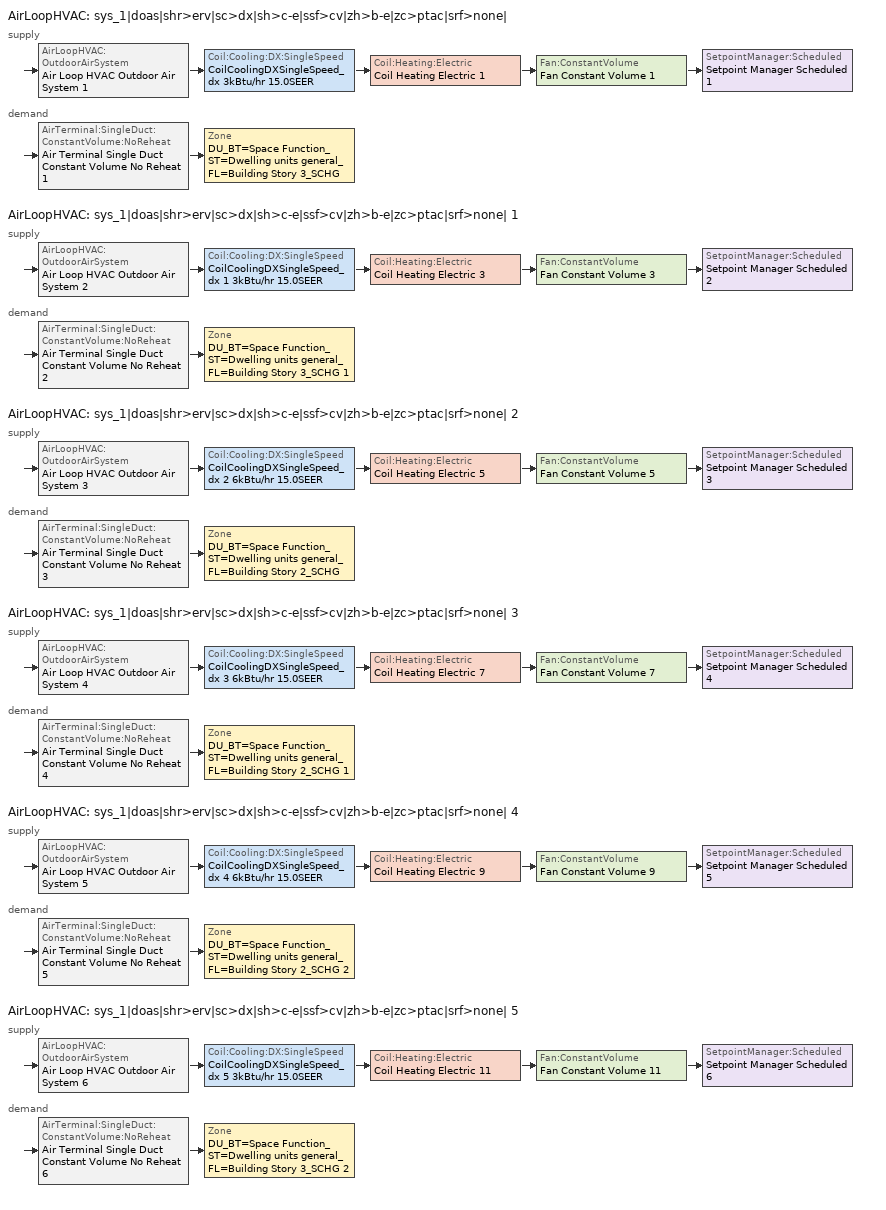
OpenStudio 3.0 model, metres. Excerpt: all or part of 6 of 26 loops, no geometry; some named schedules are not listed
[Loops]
AirLoopHVAC 'sys_1|doas|shr>erv|sc>dx|sh>c-e|ssf>cv|zh>b-e|zc>ptac|srf>none|'
 supply: AirLoopHVAC:OutdoorAirSystem 'Air Loop HVAC Outdoor Air System 1' > Coil:Cooling:DX:SingleSpeed 'CoilCoolingDXSingleSpeed_dx 3kBtu/hr 15.0SEER' > Coil:Heating:Electric 'Coil Heating Electric 1' > Fan:ConstantVolume 'Fan Constant Volume 1' > SetpointManager:Scheduled 'Setpoint Manager Scheduled 1'
 demand: AirTerminal:SingleDuct:ConstantVolume:NoReheat 'Air Terminal Single Duct Constant Volume No Reheat 1' > Zone 'DU_BT=Space Function_ST=Dwelling units general_FL=Building Story 3_SCHG'
AirLoopHVAC 'sys_1|doas|shr>erv|sc>dx|sh>c-e|ssf>cv|zh>b-e|zc>ptac|srf>none| 1'
 supply: AirLoopHVAC:OutdoorAirSystem 'Air Loop HVAC Outdoor Air System 2' > Coil:Cooling:DX:SingleSpeed 'CoilCoolingDXSingleSpeed_dx 1 3kBtu/hr 15.0SEER' > Coil:Heating:Electric 'Coil Heating Electric 3' > Fan:ConstantVolume 'Fan Constant Volume 3' > SetpointManager:Scheduled 'Setpoint Manager Scheduled 2'
 demand: AirTerminal:SingleDuct:ConstantVolume:NoReheat 'Air Terminal Single Duct Constant Volume No Reheat 2' > Zone 'DU_BT=Space Function_ST=Dwelling units general_FL=Building Story 3_SCHG 1'
AirLoopHVAC 'sys_1|doas|shr>erv|sc>dx|sh>c-e|ssf>cv|zh>b-e|zc>ptac|srf>none| 2'
 supply: AirLoopHVAC:OutdoorAirSystem 'Air Loop HVAC Outdoor Air System 3' > Coil:Cooling:DX:SingleSpeed 'CoilCoolingDXSingleSpeed_dx 2 6kBtu/hr 15.0SEER' > Coil:Heating:Electric 'Coil Heating Electric 5' > Fan:ConstantVolume 'Fan Constant Volume 5' > SetpointManager:Scheduled 'Setpoint Manager Scheduled 3'
 demand: AirTerminal:SingleDuct:ConstantVolume:NoReheat 'Air Terminal Single Duct Constant Volume No Reheat 3' > Zone 'DU_BT=Space Function_ST=Dwelling units general_FL=Building Story 2_SCHG'
AirLoopHVAC 'sys_1|doas|shr>erv|sc>dx|sh>c-e|ssf>cv|zh>b-e|zc>ptac|srf>none| 3'
 supply: AirLoopHVAC:OutdoorAirSystem 'Air Loop HVAC Outdoor Air System 4' > Coil:Cooling:DX:SingleSpeed 'CoilCoolingDXSingleSpeed_dx 3 6kBtu/hr 15.0SEER' > Coil:Heating:Electric 'Coil Heating Electric 7' > Fan:ConstantVolume 'Fan Constant Volume 7' > SetpointManager:Scheduled 'Setpoint Manager Scheduled 4'
 demand: AirTerminal:SingleDuct:ConstantVolume:NoReheat 'Air Terminal Single Duct Constant Volume No Reheat 4' > Zone 'DU_BT=Space Function_ST=Dwelling units general_FL=Building Story 2_SCHG 1'
AirLoopHVAC 'sys_1|doas|shr>erv|sc>dx|sh>c-e|ssf>cv|zh>b-e|zc>ptac|srf>none| 4'
 supply: AirLoopHVAC:OutdoorAirSystem 'Air Loop HVAC Outdoor Air System 5' > Coil:Cooling:DX:SingleSpeed 'CoilCoolingDXSingleSpeed_dx 4 6kBtu/hr 15.0SEER' > Coil:Heating:Electric 'Coil Heating Electric 9' > Fan:ConstantVolume 'Fan Constant Volume 9' > SetpointManager:Scheduled 'Setpoint Manager Scheduled 5'
 demand: AirTerminal:SingleDuct:ConstantVolume:NoReheat 'Air Terminal Single Duct Constant Volume No Reheat 5' > Zone 'DU_BT=Space Function_ST=Dwelling units general_FL=Building Story 2_SCHG 2'
AirLoopHVAC 'sys_1|doas|shr>erv|sc>dx|sh>c-e|ssf>cv|zh>b-e|zc>ptac|srf>none| 5'
 supply: AirLoopHVAC:OutdoorAirSystem 'Air Loop HVAC Outdoor Air System 6' > Coil:Cooling:DX:SingleSpeed 'CoilCoolingDXSingleSpeed_dx 5 3kBtu/hr 15.0SEER' > Coil:Heating:Electric 'Coil Heating Electric 11' > Fan:ConstantVolume 'Fan Constant Volume 11' > SetpointManager:Scheduled 'Setpoint Manager Scheduled 6'
 demand: AirTerminal:SingleDuct:ConstantVolume:NoReheat 'Air Terminal Single Duct Constant Volume No Reheat 6' > Zone 'DU_BT=Space Function_ST=Dwelling units general_FL=Building Story 3_SCHG 2'
[Sizing:Zone] Zone Cooling Design Supply Air Temperature Input Method=SupplyAirTemperature; Zone Cooling Design Supply Air Temperature {C}=13; Zone Cooling Design Supply Air Temperature Difference {deltaC}=11.11; Zone Heating Design Supply Air Temperature Input Method=SupplyAirTemperature; Zone Heating Design Supply Air Temperature {C}=43; Zone Heating Design Supply Air Temperature Difference {deltaC}=11.11; Zone Cooling Design Supply Air Humidity Ratio {kg-H2O/kg-air}=0.0085; Zone Heating Design Supply Air Humidity Ratio {kg-H2O/kg-air}=0.008; Zone Heating Sizing Factor=1.3; Zone Cooling Sizing Factor=1.1; Cooling Design Air Flow Method=DesignDay; Heating Design Air Flow Method=DesignDay; Account for Dedicated Outdoor Air System=No; Dedicated Outdoor Air System Control Strategy=NeutralSupplyAir; Dedicated Outdoor Air Low Setpoint Temperature for Design {C}=autosize; Dedicated Outdoor Air High Setpoint Temperature for Design {C}=autosize
DU_BT=Space Function_ST=Dwelling units general_FL=Building Story 3_SCHG; DU_BT=Space Function_ST=Dwelling units general_FL=Building Story 3_SCHG 1; DU_BT=Space Function_ST=Dwelling units general_FL=Building Story 2_SCHG; DU_BT=Space Function_ST=Dwelling units general_FL=Building Story 2_SCHG 1; DU_BT=Space Function_ST=Dwelling units general_FL=Building Story 2_SCHG 2; DU_BT=Space Function_ST=Dwelling units general_FL=Building Story 3_SCHG 2
[Zone equipment]
DU_BT=Space Function_ST=Dwelling units general_FL=Building Story 3_SCHG: DU_BT=Space Function_ST=Dwelling units general_FL=Building Story 3_SCHG PTAC, Zone HVAC Baseboard Convective Electric 1, Air Terminal Single Duct Constant Volume No Reheat 1
DU_BT=Space Function_ST=Dwelling units general_FL=Building Story 3_SCHG 1: DU_BT=Space Function_ST=Dwelling units general_FL=Building Story 3_SCHG 1 PTAC, Zone HVAC Baseboard Convective Electric 2, Air Terminal Single Duct Constant Volume No Reheat 2
DU_BT=Space Function_ST=Dwelling units general_FL=Building Story 2_SCHG: DU_BT=Space Function_ST=Dwelling units general_FL=Building Story 2_SCHG PTAC, Zone HVAC Baseboard Convective Electric 3, Air Terminal Single Duct Constant Volume No Reheat 3
DU_BT=Space Function_ST=Dwelling units general_FL=Building Story 2_SCHG 1: DU_BT=Space Function_ST=Dwelling units general_FL=Building Story 2_SCHG 1 PTAC, Zone HVAC Baseboard Convective Electric 4, Air Terminal Single Duct Constant Volume No Reheat 4
DU_BT=Space Function_ST=Dwelling units general_FL=Building Story 2_SCHG 2: DU_BT=Space Function_ST=Dwelling units general_FL=Building Story 2_SCHG 2 PTAC, Zone HVAC Baseboard Convective Electric 5, Air Terminal Single Duct Constant Volume No Reheat 5
DU_BT=Space Function_ST=Dwelling units general_FL=Building Story 3_SCHG 2: DU_BT=Space Function_ST=Dwelling units general_FL=Building Story 3_SCHG 2 PTAC, Zone HVAC Baseboard Convective Electric 6, Air Terminal Single Duct Constant Volume No Reheat 6
[AirLoopHVAC] Design Supply Air Flow Rate {m3/s}=AutoSize
Name | Availability Schedule
sys_1|doas|shr>erv|sc>dx|sh>c-e|ssf>cv|zh>b-e|zc>ptac|srf>none| | sys_1|doas|shr>none|sc>dx|sh>c-e|ssf>cv|zh>b-e|zc>ptac|srf>none| Occ Sch
sys_1|doas|shr>erv|sc>dx|sh>c-e|ssf>cv|zh>b-e|zc>ptac|srf>none| 1 | sys_1|doas|shr>none|sc>dx|sh>c-e|ssf>cv|zh>b-e|zc>ptac|srf>none| 1 Occ Sch
sys_1|doas|shr>erv|sc>dx|sh>c-e|ssf>cv|zh>b-e|zc>ptac|srf>none| 2 | sys_1|doas|shr>none|sc>dx|sh>c-e|ssf>cv|zh>b-e|zc>ptac|srf>none| 2 Occ Sch
sys_1|doas|shr>erv|sc>dx|sh>c-e|ssf>cv|zh>b-e|zc>ptac|srf>none| 3 | sys_1|doas|shr>none|sc>dx|sh>c-e|ssf>cv|zh>b-e|zc>ptac|srf>none| 3 Occ Sch
sys_1|doas|shr>erv|sc>dx|sh>c-e|ssf>cv|zh>b-e|zc>ptac|srf>none| 4 | sys_1|doas|shr>none|sc>dx|sh>c-e|ssf>cv|zh>b-e|zc>ptac|srf>none| 4 Occ Sch
sys_1|doas|shr>erv|sc>dx|sh>c-e|ssf>cv|zh>b-e|zc>ptac|srf>none| 5 | sys_1|doas|shr>none|sc>dx|sh>c-e|ssf>cv|zh>b-e|zc>ptac|srf>none| 5 Occ Sch
[Sizing:System] Type of Load to Size On=VentilationRequirement; Design Outdoor Air Flow Rate {m3/s}=Autosize; Central Heating Maximum System Air Flow Ratio=1; Preheat Design Temperature {C}=7; Preheat Design Humidity Ratio {kg-H2O/kg-Air}=0.008; Precool Design Temperature {C}=13; Precool Design Humidity Ratio {kg-H2O/kg-Air}=0.008; Central Cooling Design Supply Air Temperature {C}=13; Central Heating Design Supply Air Temperature {C}=43; Sizing Option=NonCoincident; 100% Outdoor Air in Cooling=Yes; 100% Outdoor Air in Heating=Yes; Central Cooling Design Supply Air Humidity Ratio {kg-H2O/kg-Air}=0.0085; Central Heating Design Supply Air Humidity Ratio {kg-H2O/kg-Air}=0.008; Cooling Design Air Flow Method=DesignDay; Cooling Design Air Flow Rate {m3/s}=0; Heating Design Air Flow Method=DesignDay; Heating Design Air Flow Rate {m3/s}=0; System Outdoor Air Method=ZoneSum; Zone Maximum Outdoor Air Fraction=1; Cooling Supply Air Flow Rate Per Floor Area {m3/s-m2}=0.00996765; Cooling Fraction of Autosized Cooling Supply Air Flow Rate=1; Cooling Supply Air Flow Rate Per Unit Cooling Capacity {m3/s-W}=3.94755e-05; Heating Supply Air Flow Rate Per Floor Area {m3/s-m2}=0.00996765; Heating Fraction of Autosized Heating Supply Air Flow Rate=1; Heating Fraction of Autosized Cooling Supply Air Flow Rate=1; Heating Supply Air Flow Rate Per Unit Heating Capacity {m3/s-W}=3.15882e-05; Cooling Design Capacity Method=CoolingDesignCapacity; Cooling Design Capacity {W}=autosize; Cooling Design Capacity Per Floor Area {W/m2}=234.7; Fraction of Autosized Cooling Design Capacity=1; Heating Design Capacity Method=HeatingDesignCapacity; Heating Design Capacity {W}=autosize; Heating Design Capacity Per Floor Area {W/m2}=157; Fraction of Autosized Heating Design Capacity=1; Central Cooling Capacity Control Method=OnOff
sys_1|doas|shr>erv|sc>dx|sh>c-e|ssf>cv|zh>b-e|zc>ptac|srf>none|; sys_1|doas|shr>erv|sc>dx|sh>c-e|ssf>cv|zh>b-e|zc>ptac|srf>none| 1; sys_1|doas|shr>erv|sc>dx|sh>c-e|ssf>cv|zh>b-e|zc>ptac|srf>none| 2; sys_1|doas|shr>erv|sc>dx|sh>c-e|ssf>cv|zh>b-e|zc>ptac|srf>none| 3; sys_1|doas|shr>erv|sc>dx|sh>c-e|ssf>cv|zh>b-e|zc>ptac|srf>none| 4; sys_1|doas|shr>erv|sc>dx|sh>c-e|ssf>cv|zh>b-e|zc>ptac|srf>none| 5
[Fan:ConstantVolume] Availability Schedule=Always On Discrete; Fan Total Efficiency=0.39975; Pressure Rise {Pa}=640; Maximum Flow Rate {m3/s}=AutoSize; Motor Efficiency=0.615
Fan Constant Volume 1; Fan Constant Volume 2; Fan Constant Volume 3; Fan Constant Volume 4; Fan Constant Volume 5; Fan Constant Volume 6; Fan Constant Volume 7; Fan Constant Volume 8; Fan Constant Volume 9; Fan Constant Volume 10; Fan Constant Volume 11; Fan Constant Volume 12
[Coil:Heating:Electric]
Name | Availability Schedule
Coil Heating Electric 1; Coil Heating Electric 3; Coil Heating Electric 5; Coil Heating Electric 7; Coil Heating Electric 9; Coil Heating Electric 11 | Always On Discrete
Coil Heating Electric 2; Coil Heating Electric 4; Coil Heating Electric 6; Coil Heating Electric 8; Coil Heating Electric 10; Coil Heating Electric 12 | ON_OFF_ALWAYS_OFF
[Coil:Cooling:DX:SingleSpeed] Availability Schedule=Always On Discrete; Rated Total Cooling Capacity {W}=autosize; Rated Sensible Heat Ratio=autosize; Rated Air Flow Rate {m3/s}=autosize; Rated Evaporator Fan Power Per Volume Flow Rate {W/(m3/s)}=773.3; Total Cooling Capacity Function of Temperature Curve=DXCOOL-NECB2011-REF-CAPFT; Total Cooling Capacity Function of Flow Fraction Curve=DXCOOL-NECB2011-REF-CAPFFLOW; Energy Input Ratio Function of Temperature Curve=DXCOOL-NECB2011-REF-COOLEIRFT; Energy Input Ratio Function of Flow Fraction Curve=DXCOOL-NECB2011-REF-COOLEIRFFLOW; Part Load Fraction Correlation Curve=DXCOOL-NECB2011-REF-COOLPLFFPLR; Minimum Outdoor Dry-Bulb Temperature for Compressor Operation {C}=-25; Condenser Type=AirCooled; Evaporative Condenser Effectiveness=0; Evaporative Condenser Air Flow Rate {m3/s}=Autosize; Evaporative Condenser Pump Rated Power Consumption {W}=Autosize; Crankcase Heater Capacity {W}=0; Maximum Outdoor Dry-Bulb Temperature for Crankcase Heater Operation {C}=0; Basin Heater Capacity {W/K}=0; Basin Heater Setpoint Temperature {C}=10
Name | Rated COP {W/W}
CoilCoolingDXSingleSpeed_dx 3kBtu/hr 15.0SEER; CoilCoolingDXSingleSpeed_dx 1 3kBtu/hr 15.0SEER; CoilCoolingDXSingleSpeed_dx 2 6kBtu/hr 15.0SEER; CoilCoolingDXSingleSpeed_dx 3 6kBtu/hr 15.0SEER; CoilCoolingDXSingleSpeed_dx 4 6kBtu/hr 15.0SEER; CoilCoolingDXSingleSpeed_dx 5 3kBtu/hr 15.0SEER | 4.31058
Coil Cooling DX Single Speed 1 21kBtu/hr 9.5EER; Coil Cooling DX Single Speed 3 17kBtu/hr 9.5EER; Coil Cooling DX Single Speed 4 15kBtu/hr 9.5EER; Coil Cooling DX Single Speed 6 22kBtu/hr 9.5EER | 3.2994
Coil Cooling DX Single Speed 2 13kBtu/hr 10.2EER | 3.52717
Coil Cooling DX Single Speed 5 7kBtu/hr 11.9EER | 4.08215
[Controller:OutdoorAir] Minimum Outdoor Air Flow Rate {m3/s}=autosize; Maximum Outdoor Air Flow Rate {m3/s}=Autosize; Economizer Control Type=NoEconomizer; Economizer Control Action Type=ModulateFlow; Economizer Maximum Limit Dry-Bulb Temperature {C}=28; Economizer Maximum Limit Enthalpy {J/kg}=64000; Economizer Minimum Limit Dry-Bulb Temperature {C}=-100; Lockout Type=NoLockout; Minimum Limit Type=FixedMinimum; High Humidity Control=No; Heat Recovery Bypass Control Type=BypassWhenWithinEconomizerLimits
Name | Minimum Outdoor Air Schedule | Controller Mechanical Ventilation
Controller Outdoor Air 1 | sys_1|doas|shr>none|sc>dx|sh>c-e|ssf>cv|zh>b-e|zc>ptac|srf>none| Occ Sch | Controller Mechanical Ventilation 1
Controller Outdoor Air 2 | sys_1|doas|shr>none|sc>dx|sh>c-e|ssf>cv|zh>b-e|zc>ptac|srf>none| 1 Occ Sch | Controller Mechanical Ventilation 2
Controller Outdoor Air 3 | sys_1|doas|shr>none|sc>dx|sh>c-e|ssf>cv|zh>b-e|zc>ptac|srf>none| 2 Occ Sch | Controller Mechanical Ventilation 3
Controller Outdoor Air 4 | sys_1|doas|shr>none|sc>dx|sh>c-e|ssf>cv|zh>b-e|zc>ptac|srf>none| 3 Occ Sch | Controller Mechanical Ventilation 4
Controller Outdoor Air 5 | sys_1|doas|shr>none|sc>dx|sh>c-e|ssf>cv|zh>b-e|zc>ptac|srf>none| 4 Occ Sch | Controller Mechanical Ventilation 5
Controller Outdoor Air 6 | sys_1|doas|shr>none|sc>dx|sh>c-e|ssf>cv|zh>b-e|zc>ptac|srf>none| 5 Occ Sch | Controller Mechanical Ventilation 6
[Controller:MechanicalVentilation] Availability Schedule=Always On Discrete; System Outdoor Air Method=ZoneSum
Controller Mechanical Ventilation 1; Controller Mechanical Ventilation 2; Controller Mechanical Ventilation 3; Controller Mechanical Ventilation 4; Controller Mechanical Ventilation 5; Controller Mechanical Ventilation 6
[AirLoopHVAC:OutdoorAirSystem]
Name | Controller
Air Loop HVAC Outdoor Air System 1 | Controller Outdoor Air 1
Air Loop HVAC Outdoor Air System 2 | Controller Outdoor Air 2
Air Loop HVAC Outdoor Air System 3 | Controller Outdoor Air 3
Air Loop HVAC Outdoor Air System 4 | Controller Outdoor Air 4
Air Loop HVAC Outdoor Air System 5 | Controller Outdoor Air 5
Air Loop HVAC Outdoor Air System 6 | Controller Outdoor Air 6
[SetpointManager:Scheduled] Control Variable=Temperature
Name | Schedule
Setpoint Manager Scheduled 1 | Makeup-Air Unit Supply Air Temp
Setpoint Manager Scheduled 2 | Makeup-Air Unit Supply Air Temp 1
Setpoint Manager Scheduled 3 | Makeup-Air Unit Supply Air Temp 2
Setpoint Manager Scheduled 4 | Makeup-Air Unit Supply Air Temp 3
Setpoint Manager Scheduled 5 | Makeup-Air Unit Supply Air Temp 4
Setpoint Manager Scheduled 6 | Makeup-Air Unit Supply Air Temp 5
[ZoneHVAC:PackagedTerminalAirConditioner] Availability Schedule=Always On Discrete; Supply Air Flow Rate During Cooling Operation {m3/s}=Autosize; Supply Air Flow Rate During Heating Operation {m3/s}=Autosize; Supply Air Flow Rate When No Cooling or Heating is Needed {m3/s}=Autosize; Outdoor Air Flow Rate During Cooling Operation {m3/s}=1e-05; Outdoor Air Flow Rate During Heating Operation {m3/s}=1e-05; Outdoor Air Flow Rate When No Cooling or Heating is Needed {m3/s}=1e-05; Fan Placement=DrawThrough
Name | Supply Air Fan | Heating Coil | Cooling Coil
DU_BT=Space Function_ST=Dwelling units general_FL=Building Story 3_SCHG PTAC | Fan Constant Volume 2 | Coil Heating Electric 2 | Coil Cooling DX Single Speed 1 21kBtu/hr 9.5EER
DU_BT=Space Function_ST=Dwelling units general_FL=Building Story 3_SCHG 1 PTAC | Fan Constant Volume 4 | Coil Heating Electric 4 | Coil Cooling DX Single Speed 2 13kBtu/hr 10.2EER
DU_BT=Space Function_ST=Dwelling units general_FL=Building Story 2_SCHG PTAC | Fan Constant Volume 6 | Coil Heating Electric 6 | Coil Cooling DX Single Speed 3 17kBtu/hr 9.5EER
DU_BT=Space Function_ST=Dwelling units general_FL=Building Story 2_SCHG 1 PTAC | Fan Constant Volume 8 | Coil Heating Electric 8 | Coil Cooling DX Single Speed 4 15kBtu/hr 9.5EER
DU_BT=Space Function_ST=Dwelling units general_FL=Building Story 2_SCHG 2 PTAC | Fan Constant Volume 10 | Coil Heating Electric 10 | Coil Cooling DX Single Speed 5 7kBtu/hr 11.9EER
DU_BT=Space Function_ST=Dwelling units general_FL=Building Story 3_SCHG 2 PTAC | Fan Constant Volume 12 | Coil Heating Electric 12 | Coil Cooling DX Single Speed 6 22kBtu/hr 9.5EER
[ZoneHVAC:Baseboard:Convective:Electric] Availability Schedule=Always On Discrete; Nominal Capacity {W}=autosize; Efficiency=1
Zone HVAC Baseboard Convective Electric 1; Zone HVAC Baseboard Convective Electric 2; Zone HVAC Baseboard Convective Electric 3; Zone HVAC Baseboard Convective Electric 4; Zone HVAC Baseboard Convective Electric 5; Zone HVAC Baseboard Convective Electric 6
[AirTerminal:SingleDuct:ConstantVolume:NoReheat] Availability Schedule=Always On Discrete; Maximum Air Flow Rate {m3/s}=AutoSize
Air Terminal Single Duct Constant Volume No Reheat 1; Air Terminal Single Duct Constant Volume No Reheat 2; Air Terminal Single Duct Constant Volume No Reheat 3; Air Terminal Single Duct Constant Volume No Reheat 4; Air Terminal Single Duct Constant Volume No Reheat 5; Air Terminal Single Duct Constant Volume No Reheat 6
[Schedule:Ruleset]
Name | Default Day Schedule | Summer Design Day Schedule | Winter Design Day Schedule
ON_OFF_ALWAYS_OFF | Schedule Day 3
Makeup-Air Unit Supply Air Temp | Makeup Air Unit Supply Air Temp Default
Makeup-Air Unit Supply Air Temp 1 | Makeup Air Unit Supply Air Temp Default 1
Makeup-Air Unit Supply Air Temp 2 | Makeup Air Unit Supply Air Temp Default 2
Makeup-Air Unit Supply Air Temp 3 | Makeup Air Unit Supply Air Temp Default 3
Makeup-Air Unit Supply Air Temp 4 | Makeup Air Unit Supply Air Temp Default 4
Makeup-Air Unit Supply Air Temp 5 | Makeup Air Unit Supply Air Temp Default 5
sys_1|doas|shr>none|sc>dx|sh>c-e|ssf>cv|zh>b-e|zc>ptac|srf>none| Occ Sch | sys_1|doas|shr>none|sc>dx|sh>c-e|ssf>cv|zh>b-e|zc>ptac|srf>none| Occ Sch Default | sys_1|doas|shr>none|sc>dx|sh>c-e|ssf>cv|zh>b-e|zc>ptac|srf>none| Occ Sch Summer Design Day | sys_1|doas|shr>none|sc>dx|sh>c-e|ssf>cv|zh>b-e|zc>ptac|srf>none| Occ Sch Winter Design Day
sys_1|doas|shr>none|sc>dx|sh>c-e|ssf>cv|zh>b-e|zc>ptac|srf>none| 1 Occ Sch | sys_1|doas|shr>none|sc>dx|sh>c-e|ssf>cv|zh>b-e|zc>ptac|srf>none| 1 Occ Sch Default | sys_1|doas|shr>none|sc>dx|sh>c-e|ssf>cv|zh>b-e|zc>ptac|srf>none| 1 Occ Sch Summer Design Day | sys_1|doas|shr>none|sc>dx|sh>c-e|ssf>cv|zh>b-e|zc>ptac|srf>none| 1 Occ Sch Winter Design Day
sys_1|doas|shr>none|sc>dx|sh>c-e|ssf>cv|zh>b-e|zc>ptac|srf>none| 2 Occ Sch | sys_1|doas|shr>none|sc>dx|sh>c-e|ssf>cv|zh>b-e|zc>ptac|srf>none| 2 Occ Sch Default | sys_1|doas|shr>none|sc>dx|sh>c-e|ssf>cv|zh>b-e|zc>ptac|srf>none| 2 Occ Sch Summer Design Day | sys_1|doas|shr>none|sc>dx|sh>c-e|ssf>cv|zh>b-e|zc>ptac|srf>none| 2 Occ Sch Winter Design Day
sys_1|doas|shr>none|sc>dx|sh>c-e|ssf>cv|zh>b-e|zc>ptac|srf>none| 3 Occ Sch | sys_1|doas|shr>none|sc>dx|sh>c-e|ssf>cv|zh>b-e|zc>ptac|srf>none| 3 Occ Sch Default | sys_1|doas|shr>none|sc>dx|sh>c-e|ssf>cv|zh>b-e|zc>ptac|srf>none| 3 Occ Sch Summer Design Day | sys_1|doas|shr>none|sc>dx|sh>c-e|ssf>cv|zh>b-e|zc>ptac|srf>none| 3 Occ Sch Winter Design Day
sys_1|doas|shr>none|sc>dx|sh>c-e|ssf>cv|zh>b-e|zc>ptac|srf>none| 4 Occ Sch | sys_1|doas|shr>none|sc>dx|sh>c-e|ssf>cv|zh>b-e|zc>ptac|srf>none| 4 Occ Sch Default | sys_1|doas|shr>none|sc>dx|sh>c-e|ssf>cv|zh>b-e|zc>ptac|srf>none| 4 Occ Sch Summer Design Day | sys_1|doas|shr>none|sc>dx|sh>c-e|ssf>cv|zh>b-e|zc>ptac|srf>none| 4 Occ Sch Winter Design Day
sys_1|doas|shr>none|sc>dx|sh>c-e|ssf>cv|zh>b-e|zc>ptac|srf>none| 5 Occ Sch | sys_1|doas|shr>none|sc>dx|sh>c-e|ssf>cv|zh>b-e|zc>ptac|srf>none| 5 Occ Sch Default | sys_1|doas|shr>none|sc>dx|sh>c-e|ssf>cv|zh>b-e|zc>ptac|srf>none| 5 Occ Sch Summer Design Day | sys_1|doas|shr>none|sc>dx|sh>c-e|ssf>cv|zh>b-e|zc>ptac|srf>none| 5 Occ Sch Winter Design Day
[Schedule:Day]
sys_1|doas|shr>none|sc>dx|sh>c-e|ssf>cv|zh>b-e|zc>ptac|srf>none| Occ Sch Default; sys_1|doas|shr>none|sc>dx|sh>c-e|ssf>cv|zh>b-e|zc>ptac|srf>none| Occ Sch Winter Design Day; sys_1|doas|shr>none|sc>dx|sh>c-e|ssf>cv|zh>b-e|zc>ptac|srf>none| Occ Sch Summer Design Day: 24, 0, 1
[Schedule:Constant]
Always On Discrete: Value=1
[Curve:Biquadratic] Minimum Value of x=13; Maximum Value of x=24; Minimum Value of y=24; Maximum Value of y=46
Name | Coefficient1 Constant | Coefficient2 x | Coefficient3 x**2 | Coefficient4 y | Coefficient5 y**2 | Coefficient6 x*y
DXCOOL-NECB2011-REF-CAPFT | 0.867905 | 0.0142459 | 0.00055436 | -0.0075575 | 3.3e-05 | -0.0001918
DXCOOL-NECB2011-REF-COOLEIRFT | 0.114171 | 0.0281822 | -0.0004199 | 0.0214108 | 0.000161028 | -0.000679104
[Curve:Quadratic] Minimum Value of x=0.5; Maximum Value of x=1.5
Name | Coefficient1 Constant | Coefficient2 x | Coefficient3 x**2
DXCOOL-NECB2011-REF-CAPFFLOW | 0.8 | 0.2 | 0
DXCOOL-NECB2011-REF-COOLEIRFFLOW | 1.1552 | -0.1808 | 0.0256
[Curve:Cubic]
DXCOOL-NECB2011-REF-COOLPLFFPLR: Coefficient1 Constant=0.0277; Coefficient2 x=4.9151; Coefficient3 x**2=-8.184; Coefficient4 x**3=4.2702; Minimum Value of x=0.7; Maximum Value of x=1
